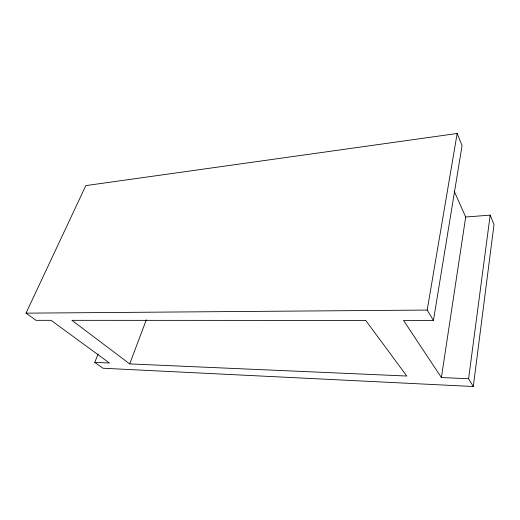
<?xml version="1.0" encoding="UTF-8"?>
<svg xmlns="http://www.w3.org/2000/svg" width="520" height="520" viewBox="0 0 520 520"><rect width="100%" height="100%" fill="white"/><g stroke="black" fill="none" stroke-linecap="round" stroke-linejoin="round"><path stroke-width="0.78" d="M98.111 354.094L94.77 362.375L102.947 368.231L473.291 386.522L494 224.575L490.178 215.131L465.699 217.016L454.168 191.178M473.291 386.522L468.598 378.736L490.178 215.131M468.598 378.736L441.396 377.546L465.699 217.016M441.396 377.546L403.533 320.424L433.44 320.437L462.066 145.613L457.158 133.477L85.806 185.614L26 313.157L36.01 320.327L51.064 320.327L109.434 363.019L94.77 362.375M433.44 320.437L427.193 310.07L457.158 133.477M129.688 363.909L406.79 376.031L365.723 320.418L71.936 320.333L129.688 363.909L146.309 319.833M26 313.157L427.193 310.07"/></g></svg>
